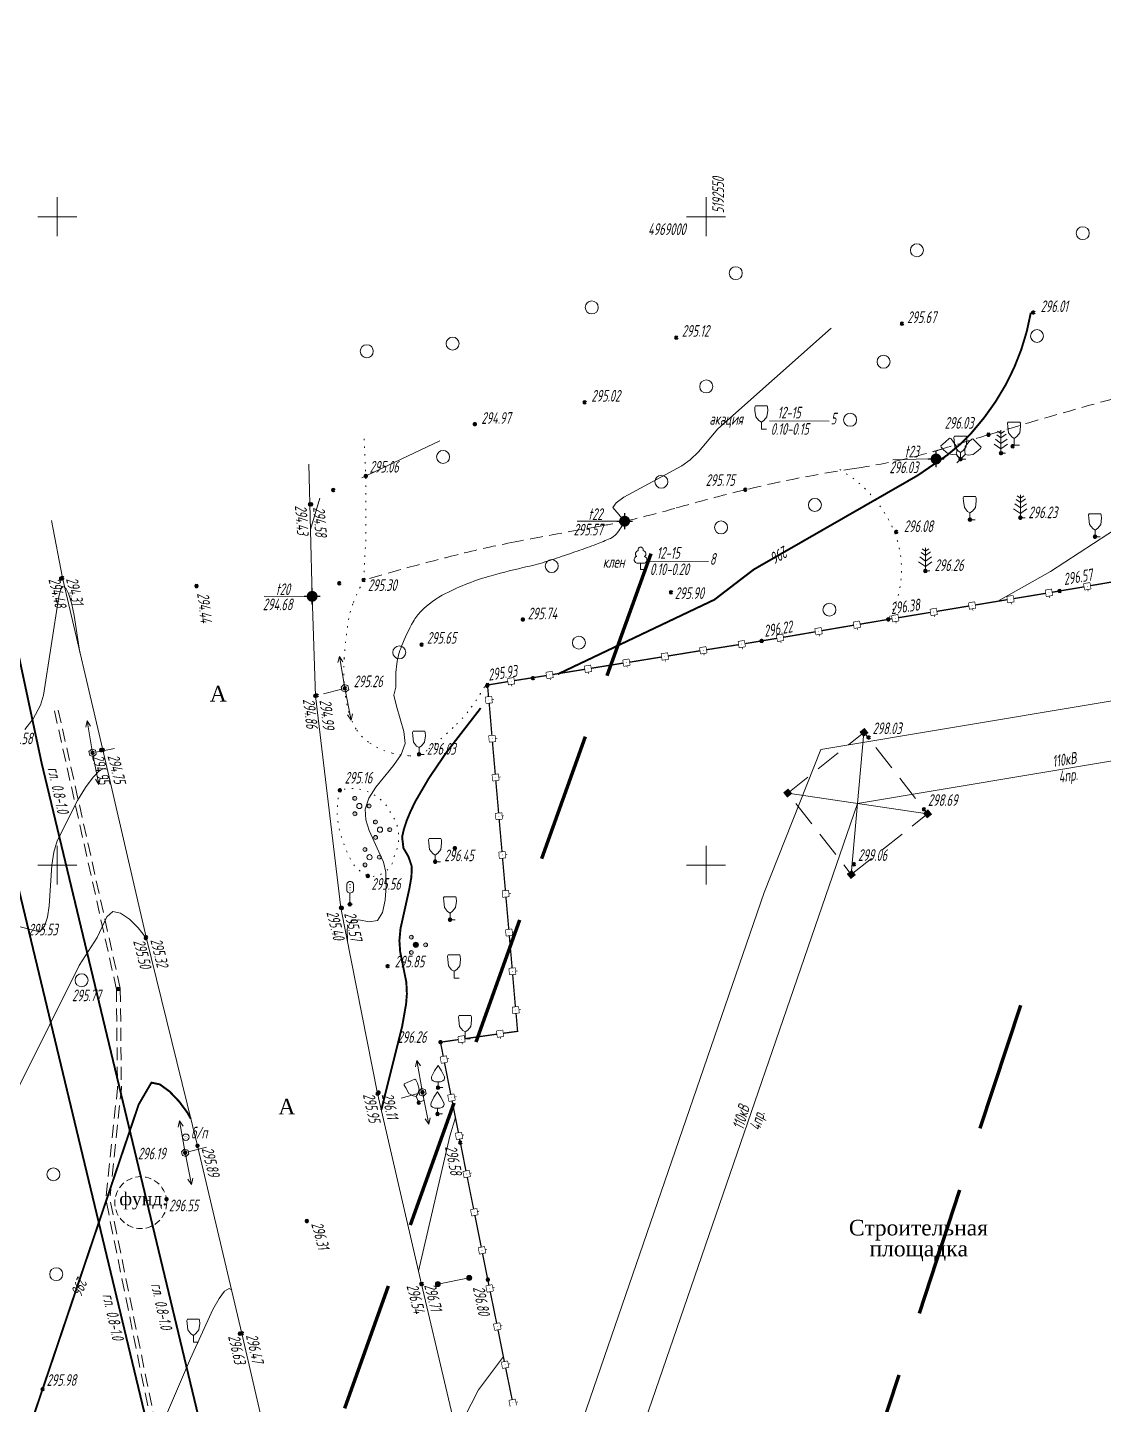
# Model space of a CAD drawing. Header units: metres. Extents: x -857 to 4713, y -766 to 4803.
# Drawn here: x 1938.5 to 2021.4, y 2141.1 to 2247.2 of the extents above; entities that cross this region are included whole.
import ezdxf

# ---------------------------------------------------------------- set-up
doc = ezdxf.new("R2010")
doc.units = ezdxf.units.M
doc.set_wipeout_variables(frame=1)
for name, pattern in [('23', [3, 2, -1]), ('71100000a', [1, 0, -1]), ('DASHED', [0.75, 0.5, -0.25]), ('DASHEDX2', [1.5, 1, -0.5])]:
    doc.linetypes.add(name, pattern=pattern)
for name, color, linetype, lineweight, transparency in [('31252100', 7, 'Continuous', 18, 0.65), ('51478210', 7, 'Continuous', 18, 0.65), ('51478610', 7, 'Continuous', 18, 0.65), ('62143700', 7, 'Continuous', 18, 0.65), ('71100000', 7, 'Continuous', 18, 0.65), ('71133100', 7, 'Continuous', 18, 0.65), ('71133200', 7, 'Continuous', 18, 0.65), ('71133300', 7, 'Continuous', 18, 0.65), ('71133600', 7, 'Continuous', 18, 0.65), ('71211000', 7, 'Continuous', 18, 0.65), ('82212100', 7, 'Continuous', 18, 0.65), ('CONTOURS-LABEL', 7, 'Continuous', 18, 0.65), ('ELE_SKLAD', 7, 'Continuous', 18, 0.65), ('GEO_POINTS', 7, 'Continuous', 18, 0.65), ('Grid', 7, 'Continuous', 18, 0.65), ('Otm', 7, 'Continuous', 18, 0.65), ('R_Поверхность4_CNT-MAJ', 7, 'Continuous', 18, 0.65), ('R_Поверхность4_CNT-MIN', 7, 'Continuous', 18, 0.65), ('R_Поверхность5_CNT-MAJ', 7, 'Continuous', 18, 0.65), ('R_Поверхность5_CNT-MIN', 7, 'Continuous', 18, 0.65), ('Sit', 7, 'Continuous', 18, 0.65), ('Text', 7, 'Continuous', 18, 0.65), ('Text_com', 7, 'Continuous', 18, 0.65), ('Us_znak', 7, 'Continuous', 18, 0.65), ('Us_znak_fon', 7, 'Continuous', 18, 0.65), ('Рамка и сетка', 7, 'Continuous', 18, 0.65)]:
    doc.layers.add(name, color=color, linetype=linetype, lineweight=lineweight, transparency=transparency)
doc.styles.add('eskd', font='ESKD1.shx', dxfattribs={"width": 1.2, "oblique": 15})
doc.styles.get("Standard").update_dxf_attribs({"font": 'GOST_0.TTF', "oblique": 15})
doc.styles.add('style1', font='times.ttf', dxfattribs={"height": 1})
doc.linetypes.add('ПОДЗ_ЛИНИИ_СВЯЗИ', pattern='A,4.8,-0.2,[133,ltypeshp.shx,S=0.2,R=0,X=-0.2,Y=0],-0.2,4.8,-2', length=12)

# ---------------------------------------------------------------- blocks, each defined once
blk = doc.blocks.new('51478210')
for p, q in [((0.05, 0.51), (0.05, 3.41)), ((-0.25, 0.52), (-0.55, 0)), ((0.35, 0.52), (-0.25, 0.52)), ((0, 0.05), (0.1, 0.05)), ((0, -0.05), (0, 0.05)), ((0.1, 0.05), (0.1, -0.05)), ((0.65, 0), (0.35, 0.52)), ((-0.55, 0), (-0.25, -0.52)), ((-0.25, -0.52), (0.35, -0.52)), ((0.1, -0.05), (0, -0.05)), ((0.35, -0.52), (0.65, 0))]:
    blk.add_line(p, q)
at = {"style": 'eskd', "oblique": 15}
blk.add_attdef('Z', (1.22, -0.87), '', height=2, dxfattribs=at)
blk = doc.blocks.new('51478610')
at = {"color": 7}
blk.add_wipeout([(0.5, 0.05), (0.48, 0.15), (0.44, 0.24), (0.39, 0.32), (0.32, 0.39), (0.24, 0.44), (0.15, 0.48), (0.05, 0.5), (-0.05, 0.5), (-0.15, 0.48), (-0.24, 0.44), (-0.32, 0.39), (-0.39, 0.32), (-0.44, 0.24), (-0.48, 0.15), (-0.5, 0.05), (-0.5, -0.05), (-0.48, -0.15), (-0.44, -0.24), (-0.39, -0.32), (-0.32, -0.39), (-0.24, -0.44), (-0.15, -0.48), (-0.05, -0.5), (0.05, -0.5), (0.15, -0.48), (0.24, -0.44), (0.32, -0.39), (0.39, -0.32), (0.44, -0.24), (0.48, -0.15), (0.5, -0.05)], dxfattribs=at)
at = {"color": 7, "const_width": 0.375}
blk.add_lwpolyline([(0.01, 0.01, 1), (-0.01, -0.01, 1), (0.01, 0.01)], format="xyb", close=True, dxfattribs=at)
blk.add_circle((0, 0), 0.5)
at = {"style": 'eskd', "oblique": 15}
blk.add_attdef('Z', (1.11, -0.78), '', height=2, dxfattribs=at)
blk = doc.blocks.new('71133200')
for p, q in [((-0.924145, 3.560442), (-1.024145, 3.360442)), ((-1.024145, 3.360442), (-0.977382, 2.864397)), ((-0.977382, 2.864397), (-0.861899, 1.88241)), ((-0.024145, 3.560442), (-0.924145, 3.560442)), ((-0.024145, 3.560442), (0.875855, 3.560442)), ((0.861899, 1.88241), (0.975974, 2.864397)), ((0.875855, 3.560442), (0.958164, 3.395824)), ((0.975974, 2.864397), (0.958164, 3.395824)), ((-0.861899, 1.88241), (-0.374616, 1.28565)), ((-0.374616, 1.28565), (0, 1.039723)), ((0, 1.039723), (0.401375, 1.321765)), ((0, 0), (0, 1.039723)), ((0.8, 0), (0, 0)), ((0.401375, 1.321765), (0.861899, 1.88241))]:
    blk.add_line(p, q)
at = {"style": 'eskd', "oblique": 14.99997778}
blk.add_attdef('Z', (1.873004, -0.239356), '', height=2, dxfattribs=at)
blk = doc.blocks.new('71133300')
for p, q in [((0, 0.91), (0, 0)), ((0, 0), (0.76, 0))]:
    blk.add_line(p, q)
blk.add_lwpolyline([(0, 0.91), (-0.38, 0.91), (-0.76, 1.03), (-0.95, 1.21), (-1.01, 1.47), (-0.99, 1.69), (-0.54, 2.57), (0, 3.42), (0.54, 2.57), (0.99, 1.69), (1.01, 1.47), (0.95, 1.21), (0.76, 1.03), (0.39, 0.91)], close=True)
at = {"style": 'eskd', "oblique": 15}
blk.add_attdef('Z', (1.77, -0.69), '', height=2, dxfattribs=at)
blk = doc.blocks.new('71133600')
for p, q in [((-0.86, 2.16), (0, 1.51)), ((-0.52, 3.39), (0, 3.02)), ((0, 3.02), (0.55, 3.39)), ((0, 1.51), (0.96, 2.16))]:
    blk.add_line(p, q)
for points in [[(-0.64, 2.84), (0, 2.37), (0, 2.37), (0.78, 2.93)], [(0.71, 0), (0, 0), (0, 3.55)], [(-1.05, 1.38), (0, 0.67), (1, 1.38)]]:
    blk.add_lwpolyline(points)
at = {"style": 'eskd', "oblique": 15}
blk.add_attdef('Z', (2.03, -0.19), '', height=2, dxfattribs=at)
blk = doc.blocks.new('62143700')
for p, q in [((-0.39, 0), (0.41, 0)), ((0, 1.73), (0, 0))]:
    blk.add_line(p, q)
for points in [[(0.55, 2.24), (0.55, 3.01, 1.009478), (-0.48, 2.98, 0.98)], [(-0.48, 2.98), (-0.48, 2.24, 1), (0.55, 2.24, -0.02)]]:
    blk.add_lwpolyline(points, format="xyb")
for centre in [(0, 3.01), (0.02, 2.58), (0.02, 2.18)]:
    blk.add_circle(centre, 0.02)
at = {"style": 'eskd', "oblique": 15}
blk.add_attdef('Z', (1.02, -0.16), '', height=2, dxfattribs=at)
blk = doc.blocks.new('31252100a')
blk.add_circle((0, 0), 1)
blk = doc.blocks.new('71211000')
at = {"linetype": 'Continuous'}
h = blk.add_hatch(color=256, dxfattribs=at)
h.paths.add_polyline_path([(-0.39, -1.19, 1), (-0.99, -1.19, 1)])
h.paths.add_polyline_path([(-0.41, 1.18, 1), (-1.01, 1.18, 1)])
h.paths.add_polyline_path([(1.2, 0, 1), (1.8, 0, 1)])
for centre, radius in [((-0.71, 1.18), 0.3), ((0, 0), 0.4), ((1.5, 0), 0.3), ((-0.69, -1.19), 0.3)]:
    blk.add_circle(centre, radius)
blk = doc.blocks.new('GRID')
at = {"layer": 'Grid', "color": 104}
blk.add_line((-1.5, 0), (1.5, 0), dxfattribs=at)
for points in [[(0, 0), (0, 1.5)], [(0, 0), (0, -1.5)]]:
    blk.add_lwpolyline(points, dxfattribs=at)
blk = doc.blocks.new('71133100')
for p, q in [((-0.39, 0.96), (0.43, 0.96)), ((0, 0.96), (0, 0)), ((0, 0), (0.75, 0))]:
    blk.add_line(p, q)
for centre, radius, start, end in [((-0.26, 2.38), 0.52, 101.09, 227.21), ((0.01, 3.04), 0.39, 339.52, 198.62), ((0.33, 2.4), 0.5, 301.87, 85.62), ((-0.44, 1.5), 0.538, 107.1058, 275.2306), ((0.46, 1.48), 0.52, 267.04, 76.7)]:
    blk.add_arc(centre, radius, start, end)
at = {"style": 'eskd', "oblique": 15}
blk.add_attdef('Z', (1.7, -0.17), '', height=2, dxfattribs=at)
blk = doc.blocks.new('POINT')
at = {"layer": 'Us_znak', "linetype": 'Continuous', "lineweight": -2}
h = blk.add_hatch(color=0, dxfattribs=at)
edge = h.paths.add_edge_path()
edge.add_arc((0, 0), 0.05, 0, 360)
at = {"layer": 'Us_znak_fon', "linetype": 'Continuous', "true_color": 0xffffff}
blk.add_hatch(color=7, dxfattribs=at).paths.add_polyline_path([(-0.42, 0.05, -0.346708), (-0.05, 0.42), (-0.05, 0.62), (0.05, 0.62), (0.05, 0.42, -0.346708), (0.42, 0.05), (0.62, 0.05), (0.62, -0.05), (0.42, -0.05, -0.346708), (0.05, -0.42), (0.05, -0.62), (-0.05, -0.62), (-0.05, -0.42, -0.346708), (-0.42, -0.05), (-0.62, -0.05), (-0.62, 0.05)])
at = {"layer": 'Us_znak', "color": 0, "linetype": 'Continuous', "lineweight": -2}
for p, q in [((-0.62, 0), (-0.38, 0)), ((0, 0.38), (0, 0.62)), ((0.38, 0), (0.62, 0)), ((0, -0.62), (0, -0.38))]:
    blk.add_line(p, q, dxfattribs=at)
for radius in [0.375, 0.05]:
    blk.add_circle((0, 0), radius, dxfattribs=at)
blk = doc.blocks.new('NAPR')
at = {"layer": 'Us_znak', "color": 0, "linetype": 'Continuous', "lineweight": -2}
for p in [(-0.19, 2.04), (0.19, 2.04)]:
    blk.add_line(p, (0, 2.5), dxfattribs=at)
blk.add_lwpolyline([(0, 0), (0, 2.5)], dxfattribs=at)
blk = doc.blocks.new('*U272')
at = {"layer": '82212100', "linetype": 'Continuous', "ltscale": 0.5}
for points in [[(5192579.41, 4968971.51, 1), (5192579.36, 4968971.5, 1)], [(5192573.49, 4968970.51, 1), (5192573.44, 4968970.51, 1)], [(5192576.45, 4968971, 1), (5192576.4, 4968971, 1)], [(5192567.57, 4968969.53, 1), (5192567.52, 4968969.52, 1)], [(5192570.53, 4968970.02, 1), (5192570.48, 4968970.01, 1)], [(5192558.7, 4968968.04, 1), (5192558.65, 4968968.03, 1)], [(5192561.65, 4968968.54, 1), (5192561.6, 4968968.53, 1)], [(5192564.61, 4968969.04, 1), (5192564.56, 4968969.03, 1)], [(5192552.78, 4968967.05, 1), (5192552.73, 4968967.04, 1)], [(5192555.74, 4968967.54, 1), (5192555.69, 4968967.53, 1)], [(5192546.85, 4968966.09, 1), (5192546.8, 4968966.09, 1)], [(5192549.82, 4968966.57, 1), (5192549.77, 4968966.56, 1)], [(5192540.93, 4968965.14, 1), (5192540.88, 4968965.13, 1)], [(5192543.89, 4968965.62, 1), (5192543.84, 4968965.61, 1)], [(5192535.01, 4968964.19, 1), (5192534.96, 4968964.18, 1)], [(5192537.97, 4968964.67, 1), (5192537.92, 4968964.66, 1)], [(5192533.26, 4968962.76, 1), (5192533.27, 4968962.71, 1)], [(5192533.52, 4968959.78, 1), (5192533.53, 4968959.73, 1)], [(5192533.78, 4968956.79, 1), (5192533.78, 4968956.74, 1)], [(5192534.04, 4968953.8, 1), (5192534.04, 4968953.75, 1)], [(5192534.3, 4968950.81, 1), (5192534.3, 4968950.76, 1)], [(5192534.56, 4968947.82, 1), (5192534.56, 4968947.77, 1)], [(5192534.82, 4968944.83, 1), (5192534.82, 4968944.78, 1)], [(5192535.08, 4968941.84, 1), (5192535.08, 4968941.79, 1)], [(5192535.33, 4968938.85, 1), (5192535.34, 4968938.8, 1)], [(5192531.19, 4968936.58, 1), (5192531.14, 4968936.58, 1)], [(5192534.16, 4968937.01, 1), (5192534.11, 4968937, 1)], [(5192529.8, 4968935.04, 1), (5192529.81, 4968934.99, 1)], [(5192530.38, 4968932.1, 1), (5192530.39, 4968932.05, 1)], [(5192530.96, 4968929.15, 1), (5192530.97, 4968929.11, 1)], [(5192531.55, 4968926.21, 1), (5192531.56, 4968926.16, 1)], [(5192532.14, 4968923.27, 1), (5192532.15, 4968923.22, 1)], [(5192532.73, 4968920.33, 1), (5192532.74, 4968920.28, 1)], [(5192533.32, 4968917.39, 1), (5192533.33, 4968917.34, 1)], [(5192533.91, 4968914.45, 1), (5192533.92, 4968914.4, 1)], [(5192534.51, 4968911.51, 1), (5192534.52, 4968911.46, 1)], [(5192535.1, 4968908.57, 1), (5192535.11, 4968908.52, 1)]]:
    blk.add_hatch(color=256, dxfattribs=at).paths.add_polyline_path(points, flags=0)
at = {"layer": '82212100', "linetype": 'Continuous', "ltscale": 0.5, "const_width": 0.05}
for points in [[(5192576.14, 4968971.21), (5192576.63, 4968971.29)], [(5192576.22, 4968970.71), (5192576.14, 4968971.21)], [(5192576.63, 4968971.29), (5192576.71, 4968970.79)], [(5192579.09, 4968971.71), (5192579.59, 4968971.79)], [(5192579.18, 4968971.21), (5192579.09, 4968971.71)], [(5192579.67, 4968971.3), (5192579.18, 4968971.21)], [(5192579.42, 4968971.26), (5192579.45, 4968971.11)], [(5192579.59, 4968971.79), (5192579.67, 4968971.3)], [(5192570.22, 4968970.22), (5192570.71, 4968970.31)], [(5192570.3, 4968969.73), (5192570.22, 4968970.22)], [(5192570.71, 4968970.31), (5192570.79, 4968969.81)], [(5192573.18, 4968970.72), (5192573.67, 4968970.8)], [(5192573.26, 4968970.22), (5192573.18, 4968970.72)], [(5192573.75, 4968970.3), (5192573.26, 4968970.22)], [(5192573.51, 4968970.26), (5192573.53, 4968970.11)], [(5192573.67, 4968970.8), (5192573.75, 4968970.3)], [(5192576.71, 4968970.79), (5192576.22, 4968970.71)], [(5192576.47, 4968970.75), (5192576.49, 4968970.61)], [(5192564.3, 4968969.24), (5192564.79, 4968969.33)], [(5192564.38, 4968968.75), (5192564.3, 4968969.24)], [(5192564.79, 4968969.33), (5192564.87, 4968968.83)], [(5192567.26, 4968969.73), (5192567.75, 4968969.82)], [(5192567.34, 4968969.24), (5192567.26, 4968969.73)], [(5192567.83, 4968969.32), (5192567.34, 4968969.24)], [(5192567.59, 4968969.28), (5192567.61, 4968969.13)], [(5192567.75, 4968969.82), (5192567.83, 4968969.32)], [(5192570.79, 4968969.81), (5192570.3, 4968969.73)], [(5192570.55, 4968969.77), (5192570.57, 4968969.62)], [(5192558.38, 4968968.24), (5192558.88, 4968968.32)], [(5192558.47, 4968967.75), (5192558.38, 4968968.24)], [(5192558.88, 4968968.32), (5192558.96, 4968967.83)], [(5192561.34, 4968968.74), (5192561.83, 4968968.83)], [(5192561.42, 4968968.25), (5192561.34, 4968968.74)], [(5192561.92, 4968968.33), (5192561.42, 4968968.25)], [(5192561.67, 4968968.29), (5192561.7, 4968968.14)], [(5192561.83, 4968968.83), (5192561.92, 4968968.33)], [(5192564.87, 4968968.83), (5192564.38, 4968968.75)], [(5192564.63, 4968968.79), (5192564.65, 4968968.64)], [(5192552.47, 4968967.25), (5192552.96, 4968967.33)], [(5192552.55, 4968966.76), (5192552.47, 4968967.25)], [(5192552.96, 4968967.33), (5192553.04, 4968966.84)], [(5192555.42, 4968967.74), (5192555.92, 4968967.82)], [(5192555.51, 4968967.24), (5192555.42, 4968967.74)], [(5192556, 4968967.33), (5192555.51, 4968967.24)], [(5192555.76, 4968967.29), (5192555.78, 4968967.14)], [(5192555.92, 4968967.82), (5192556, 4968967.33)], [(5192558.96, 4968967.83), (5192558.47, 4968967.75)], [(5192558.71, 4968967.79), (5192558.74, 4968967.64)], [(5192543.58, 4968965.82), (5192544.07, 4968965.9)], [(5192544.07, 4968965.9), (5192544.15, 4968965.41)], [(5192546.54, 4968966.3), (5192547.04, 4968966.38)], [(5192546.62, 4968965.8), (5192546.54, 4968966.3)], [(5192547.04, 4968966.38), (5192547.12, 4968965.88)], [(5192549.5, 4968966.77), (5192550, 4968966.85)], [(5192549.58, 4968966.28), (5192549.5, 4968966.77)], [(5192550.08, 4968966.36), (5192549.58, 4968966.28)], [(5192549.83, 4968966.32), (5192549.85, 4968966.17)], [(5192550, 4968966.85), (5192550.08, 4968966.36)], [(5192553.04, 4968966.84), (5192552.55, 4968966.76)], [(5192552.79, 4968966.8), (5192552.82, 4968966.65)], [(5192537.66, 4968964.87), (5192538.15, 4968964.95)], [(5192537.74, 4968964.38), (5192537.66, 4968964.87)], [(5192538.15, 4968964.95), (5192538.23, 4968964.46)], [(5192540.62, 4968965.35), (5192541.11, 4968965.43)], [(5192540.7, 4968964.85), (5192540.62, 4968965.35)], [(5192541.19, 4968964.93), (5192540.7, 4968964.85)], [(5192540.95, 4968964.89), (5192540.97, 4968964.74)], [(5192541.11, 4968965.43), (5192541.19, 4968964.93)], [(5192543.66, 4968965.33), (5192543.58, 4968965.82)], [(5192544.15, 4968965.41), (5192543.66, 4968965.33)], [(5192543.91, 4968965.37), (5192543.93, 4968965.22)], [(5192547.12, 4968965.88), (5192546.62, 4968965.8)], [(5192546.87, 4968965.84), (5192546.89, 4968965.7)], [(5192534.69, 4968964.39), (5192535.19, 4968964.47)], [(5192534.77, 4968963.9), (5192534.69, 4968964.39)], [(5192535.27, 4968963.98), (5192534.77, 4968963.9)], [(5192535.02, 4968963.94), (5192535.04, 4968963.79)], [(5192535.19, 4968964.47), (5192535.27, 4968963.98)], [(5192538.23, 4968964.46), (5192537.74, 4968964.38)], [(5192537.98, 4968964.42), (5192538.01, 4968964.27)], [(5192532.99, 4968962.97), (5192533.49, 4968963.01)], [(5192533.04, 4968962.47), (5192532.99, 4968962.97)], [(5192533.49, 4968963.01), (5192533.53, 4968962.51)], [(5192533.51, 4968962.76), (5192533.66, 4968962.77)], [(5192533.53, 4968962.51), (5192533.04, 4968962.47)], [(5192533.25, 4968959.98), (5192533.75, 4968960.02)], [(5192533.3, 4968959.48), (5192533.25, 4968959.98)], [(5192533.75, 4968960.02), (5192533.79, 4968959.52)], [(5192533.77, 4968959.77), (5192533.92, 4968959.79)], [(5192533.79, 4968959.52), (5192533.3, 4968959.48)], [(5192533.51, 4968956.99), (5192534.01, 4968957.03)], [(5192533.55, 4968956.49), (5192533.51, 4968956.99)], [(5192534.05, 4968956.53), (5192533.55, 4968956.49)], [(5192534.01, 4968957.03), (5192534.05, 4968956.53)], [(5192534.03, 4968956.78), (5192534.18, 4968956.8)], [(5192533.77, 4968954), (5192534.27, 4968954.04)], [(5192533.81, 4968953.5), (5192533.77, 4968954)], [(5192534.31, 4968953.55), (5192533.81, 4968953.5)], [(5192534.27, 4968954.04), (5192534.31, 4968953.55)], [(5192534.29, 4968953.79), (5192534.44, 4968953.81)], [(5192534.03, 4968951.01), (5192534.53, 4968951.05)], [(5192534.53, 4968951.05), (5192534.57, 4968950.56)], [(5192534.07, 4968950.51), (5192534.03, 4968951.01)], [(5192534.57, 4968950.56), (5192534.07, 4968950.51)], [(5192534.55, 4968950.81), (5192534.7, 4968950.82)], [(5192534.29, 4968948.02), (5192534.79, 4968948.07)], [(5192534.33, 4968947.52), (5192534.29, 4968948.02)], [(5192534.79, 4968948.07), (5192534.83, 4968947.57)], [(5192534.83, 4968947.57), (5192534.33, 4968947.52)], [(5192534.81, 4968947.82), (5192534.96, 4968947.83)], [(5192534.55, 4968945.03), (5192535.05, 4968945.08)], [(5192534.59, 4968944.54), (5192534.55, 4968945.03)], [(5192535.05, 4968945.08), (5192535.09, 4968944.58)], [(5192535.07, 4968944.83), (5192535.22, 4968944.84)], [(5192535.09, 4968944.58), (5192534.59, 4968944.54)], [(5192534.81, 4968942.05), (5192535.3, 4968942.09)], [(5192534.85, 4968941.55), (5192534.81, 4968942.05)], [(5192535.35, 4968941.59), (5192534.85, 4968941.55)], [(5192535.3, 4968942.09), (5192535.35, 4968941.59)], [(5192535.33, 4968941.84), (5192535.48, 4968941.85)], [(5192535.07, 4968939.06), (5192535.56, 4968939.1)], [(5192535.11, 4968938.56), (5192535.07, 4968939.06)], [(5192535.61, 4968938.6), (5192535.11, 4968938.56)], [(5192535.56, 4968939.1), (5192535.61, 4968938.6)], [(5192535.59, 4968938.85), (5192535.73, 4968938.86)], [(5192533.85, 4968937.22), (5192534.34, 4968937.29)], [(5192534.34, 4968937.29), (5192534.41, 4968936.79)], [(5192530.88, 4968936.79), (5192531.37, 4968936.86)], [(5192530.95, 4968936.3), (5192530.88, 4968936.79)], [(5192531.44, 4968936.37), (5192530.95, 4968936.3)], [(5192531.2, 4968936.33), (5192531.22, 4968936.18)], [(5192531.37, 4968936.86), (5192531.44, 4968936.37)], [(5192533.92, 4968936.72), (5192533.85, 4968937.22)], [(5192534.41, 4968936.79), (5192533.92, 4968936.72)], [(5192534.17, 4968936.76), (5192534.19, 4968936.61)], [(5192529.51, 4968935.21), (5192530, 4968935.31)], [(5192529.6, 4968934.72), (5192529.51, 4968935.21)], [(5192530, 4968935.31), (5192530.09, 4968934.82)], [(5192530.09, 4968934.82), (5192529.6, 4968934.72)], [(5192530.05, 4968935.06), (5192530.19, 4968935.09)], [(5192530.09, 4968932.27), (5192530.58, 4968932.37)], [(5192530.19, 4968931.78), (5192530.09, 4968932.27)], [(5192530.58, 4968932.37), (5192530.68, 4968931.88)], [(5192530.63, 4968932.12), (5192530.77, 4968932.15)], [(5192530.68, 4968931.88), (5192530.19, 4968931.78)], [(5192530.67, 4968929.33), (5192531.16, 4968929.42)], [(5192530.77, 4968928.84), (5192530.67, 4968929.33)], [(5192531.26, 4968928.93), (5192530.77, 4968928.84)], [(5192531.16, 4968929.42), (5192531.26, 4968928.93)], [(5192531.21, 4968929.18), (5192531.36, 4968929.21)], [(5192531.26, 4968926.38), (5192531.75, 4968926.48)], [(5192531.36, 4968925.89), (5192531.26, 4968926.38)], [(5192531.85, 4968925.99), (5192531.36, 4968925.89)], [(5192531.75, 4968926.48), (5192531.85, 4968925.99)], [(5192531.8, 4968926.24), (5192531.94, 4968926.27)], [(5192531.85, 4968923.44), (5192532.34, 4968923.54)], [(5192531.95, 4968922.95), (5192531.85, 4968923.44)], [(5192532.34, 4968923.54), (5192532.44, 4968923.05)], [(5192532.44, 4968923.05), (5192531.95, 4968922.95)], [(5192532.39, 4968923.3), (5192532.53, 4968923.33)], [(5192532.44, 4968920.5), (5192532.93, 4968920.6)], [(5192532.54, 4968920.01), (5192532.44, 4968920.5)], [(5192532.93, 4968920.6), (5192533.03, 4968920.11)], [(5192532.98, 4968920.35), (5192533.12, 4968920.38)], [(5192533.03, 4968920.11), (5192532.54, 4968920.01)], [(5192533.03, 4968917.56), (5192533.52, 4968917.66)], [(5192533.13, 4968917.07), (5192533.03, 4968917.56)], [(5192533.62, 4968917.17), (5192533.13, 4968917.07)], [(5192533.52, 4968917.66), (5192533.62, 4968917.17)], [(5192533.57, 4968917.41), (5192533.72, 4968917.44)], [(5192533.62, 4968914.62), (5192534.11, 4968914.72)], [(5192533.72, 4968914.13), (5192533.62, 4968914.62)], [(5192534.21, 4968914.23), (5192533.72, 4968914.13)], [(5192534.11, 4968914.72), (5192534.21, 4968914.23)], [(5192534.16, 4968914.47), (5192534.31, 4968914.5)], [(5192534.22, 4968911.68), (5192534.71, 4968911.78)], [(5192534.71, 4968911.78), (5192534.81, 4968911.29)], [(5192534.32, 4968911.19), (5192534.22, 4968911.68)], [(5192534.81, 4968911.29), (5192534.32, 4968911.19)], [(5192534.76, 4968911.53), (5192534.91, 4968911.56)], [(5192534.81, 4968908.74), (5192535.3, 4968908.84)], [(5192534.91, 4968908.25), (5192534.81, 4968908.74)], [(5192535.3, 4968908.84), (5192535.4, 4968908.35)], [(5192535.35, 4968908.59), (5192535.5, 4968908.62)]]:
    blk.add_lwpolyline(points, dxfattribs=at)
at = {"layer": '82212100', "linetype": 'Continuous', "ltscale": 0.5}
for points in [[(5192576.67, 4968971.04, 0.1, 0.1, 0), (5192577.25, 4968971.14, 0.1, 0.1, 0), (5192579.14, 4968971.46, 0, 0, 0)], [(5192579.63, 4968971.55, 0.1, 0.1, 0), (5192582.09, 4968971.97, 0.1, 0.1, 0)], [(5192570.75, 4968970.06, 0.1, 0.1, 0), (5192573.22, 4968970.47, 0.1, 0.1, 0)], [(5192573.71, 4968970.55, 0.1, 0.1, 0), (5192576.18, 4968970.96, 0.1, 0.1, 0)], [(5192564.83, 4968969.08, 0.1, 0.1, 0), (5192567.3, 4968969.49, 0.1, 0.1, 0)], [(5192567.79, 4968969.57, 0.1, 0.1, 0), (5192570.26, 4968969.98, 0.1, 0.1, 0)], [(5192558.92, 4968968.08, 0.1, 0.1, 0), (5192561.38, 4968968.5, 0.1, 0.1, 0)], [(5192561.87, 4968968.58, 0.1, 0.1, 0), (5192564.05, 4968968.95, 0.1, 0.1, 0), (5192564.34, 4968969, 0, 0, 0)], [(5192550.04, 4968966.61, 0.1, 0.1, 0), (5192552.51, 4968967, 0.1, 0.1, 0)], [(5192553, 4968967.08, 0.1, 0.1, 0), (5192554.28, 4968967.29, 0.1, 0.1, 0), (5192555.47, 4968967.49, 0, 0, 0)], [(5192555.96, 4968967.57, 0.1, 0.1, 0), (5192558.42, 4968967.99, 0.1, 0.1, 0)], [(5192544.11, 4968965.65, 0.1, 0.1, 0), (5192546.58, 4968966.05, 0.1, 0.1, 0)], [(5192547.08, 4968966.13, 0.1, 0.1, 0), (5192549.54, 4968966.53, 0.1, 0.1, 0)], [(5192538.19, 4968964.7, 0.1, 0.1, 0), (5192540.66, 4968965.1, 0.1, 0.1, 0)], [(5192541.15, 4968965.18, 0.1, 0.1, 0), (5192543.62, 4968965.58, 0.1, 0.1, 0)], [(5192533.24, 4968962.99, 0.1, 0.1, 0), (5192533.16, 4968963.89, 0.1, 0.1, 0), (5192534.73, 4968964.15, 0, 0, 0)], [(5192535.23, 4968964.23, 0.1, 0.1, 0), (5192537.7, 4968964.62, 0.1, 0.1, 0)], [(5192533.5, 4968960, 0.1, 0.1, 0), (5192533.29, 4968962.49, 0.1, 0.1, 0)], [(5192533.76, 4968957.01, 0.1, 0.1, 0), (5192533.54, 4968959.5, 0.1, 0.1, 0)], [(5192534.02, 4968954.02, 0.1, 0.1, 0), (5192533.8, 4968956.51, 0.1, 0.1, 0)], [(5192534.28, 4968951.03, 0.1, 0.1, 0), (5192534.06, 4968953.52, 0.1, 0.1, 0)], [(5192534.54, 4968948.04, 0.1, 0.1, 0), (5192534.32, 4968950.54, 0.1, 0.1, 0)], [(5192534.8, 4968945.06, 0.1, 0.1, 0), (5192534.58, 4968947.55, 0.1, 0.1, 0)], [(5192535.06, 4968942.07, 0.1, 0.1, 0), (5192534.84, 4968944.56, 0.1, 0.1, 0)], [(5192535.31, 4968939.08, 0.1, 0.1, 0), (5192535.1, 4968941.57, 0.1, 0.1, 0)], [(5192534.38, 4968937.04, 0.1, 0.1, 0), (5192535.48, 4968937.19, 0.1, 0.1, 0), (5192535.36, 4968938.58, 0, 0, 0)], [(5192529.75, 4968935.26, 0.1, 0.1, 0), (5192529.54, 4968936.35, 0.1, 0.1, 0), (5192530.91, 4968936.55, 0, 0, 0)], [(5192531.41, 4968936.62, 0.1, 0.1, 0), (5192533.88, 4968936.97, 0.1, 0.1, 0)], [(5192530.33, 4968932.32, 0.1, 0.1, 0), (5192529.85, 4968934.77, 0.1, 0.1, 0)], [(5192530.92, 4968929.38, 0.1, 0.1, 0), (5192530.43, 4968931.83, 0.1, 0.1, 0)], [(5192531.5, 4968926.43, 0.1, 0.1, 0), (5192531.07, 4968928.61, 0.1, 0.1, 0), (5192531.01, 4968928.88, 0, 0, 0)], [(5192532.09, 4968923.49, 0.1, 0.1, 0), (5192531.6, 4968925.94, 0.1, 0.1, 0)], [(5192532.68, 4968920.55, 0.1, 0.1, 0), (5192532.19, 4968923, 0.1, 0.1, 0)], [(5192533.27, 4968917.61, 0.1, 0.1, 0), (5192533.18, 4968918.05, 0.1, 0.1, 0), (5192532.78, 4968920.06, 0, 0, 0)], [(5192533.87, 4968914.67, 0.1, 0.1, 0), (5192533.37, 4968917.12, 0.1, 0.1, 0)], [(5192534.46, 4968911.73, 0.1, 0.1, 0), (5192533.97, 4968914.18, 0.1, 0.1, 0)], [(5192535.06, 4968908.79, 0.1, 0.1, 0), (5192534.56, 4968911.24, 0.1, 0.1, 0)]]:
    blk.add_lwpolyline(points, format="xyseb", dxfattribs=at)

msp = doc.modelspace()

# ---------------------------------------------------------------- hatches: boundary and pattern name
at = {"linetype": '23'}
for points in [[(2002.913, 2192.524), (2003.302, 2192.838), (2002.988, 2193.227), (2002.599, 2192.913)], [(1997.036, 2187.848), (1997.426, 2188.162), (1997.112, 2188.551), (1996.723, 2188.238)], [(2007.814, 2186.246), (2008.203, 2186.56), (2007.889, 2186.949), (2007.5, 2186.635)], [(2001.937, 2181.57), (2002.327, 2181.884), (2002.013, 2182.273), (2001.624, 2181.959)]]:
    msp.add_hatch(color=256, dxfattribs=at).paths.add_polyline_path(points)
at = {"layer": 'Sit'}
h = msp.add_hatch(color=256, dxfattribs=at)
h.dxf.hatch_style = 1
edge = h.paths.add_edge_path()
edge.add_arc((1972.53, 2150.816), 0.192, 0, 360)
h = msp.add_hatch(color=256, dxfattribs=at)
h.dxf.hatch_style = 1
edge = h.paths.add_edge_path()
edge.add_arc((1970.11, 2150.344), 0.192, 0, 360)

# ---------------------------------------------------------------- linework, layer by layer
at = {"color": 192, "linetype": 'ПОДЗ_ЛИНИИ_СВЯЗИ', "lineweight": 60, "ltscale": 0.4, "const_width": 0.15, "elevation": 294.927, "flags": 128}
msp.add_lwpolyline([(1935.033, 2211.86), (1939.577, 2190.512), (1959.797, 2106.201), (1978.518, 2026.781)], dxfattribs=at)
at = {"color": 192, "linetype": 'ПОДЗ_ЛИНИИ_СВЯЗИ', "lineweight": 60, "ltscale": 0.4, "const_width": 0.15, "flags": 128}
msp.add_lwpolyline([(1931.122, 2211.099), (1935.666, 2189.75), (1955.886, 2105.439), (1974.691, 2025.662)], dxfattribs=at)
at = {"layer": '71100000', "linetype": '71100000a', "ltscale": 0.5, "elevation": 295.296, "flags": 128}
msp.add_lwpolyline([(1964.394, 2204.625), (1964.558, 2207.741), (1964.558, 2210.583), (1964.559, 2212.796), (1964.403, 2215.93)], dxfattribs=at)
at = {"layer": '71100000', "linetype": '71100000a', "ltscale": 0.5, "flags": 128}
msp.add_lwpolyline([(2001.081, 2213.139, -0.1654585), (2005.289, 2208.359, -0.2270626), (2004.825, 2201.588, -3.0290454)], format="xyb", dxfattribs=at)
at = {"layer": '71100000', "linetype": '71100000a', "ltscale": 0.5}
msp.add_lwpolyline([(1973.794, 2196.563, -0.033341), (1972.685, 2194.811, -0.0400766), (1971.559, 2193.504, -0.0259301), (1969.419, 2191.598, -0.086762), (1968.663, 2191.182, -0.0946801), (1967.923, 2191.077, -0.052085), (1966.587, 2191.281, -0.0808662), (1964.878, 2192.04, -0.1057717), (1963.866, 2193.06, -0.071558), (1963.293, 2194.317, -0.0495882), (1962.926, 2196.272, -0.0368687), (1962.896, 2198.595, -0.0277929), (1963.254, 2201.654, -0.0486569), (1963.566, 2202.786, -0.0282938), (1964.394, 2204.625)], format="xyb", dxfattribs=at)
at = {"layer": '71100000', "linetype": '71100000a', "ltscale": 0.5, "elevation": 295.156, "flags": 128}
msp.add_lwpolyline([(1962.562, 2188.418, 0.1012617), (1962.43, 2185.867, 0.0922255), (1963.644, 2182.654, 0.1026359), (1964.715, 2181.812, 0.1747596), (1965.682, 2181.925, 0.2829654), (1966.769, 2183.424, 0.2782199), (1966.497, 2186.651, 0.3653993), (1962.562, 2188.418, -7.364378)], format="xyb", dxfattribs=at)
at = {"layer": 'GEO_POINTS', "lineweight": 60}
for centre in [(2015.995, 2225.25, 296.006), (2005.883, 2224.393, 295.672), (1988.494, 2223.314, 295.124), (1981.428, 2218.324, 295.02), (1972.963, 2216.643, 294.974), (2012.549, 2215.826, 296.031), (2014.409, 2214.94, 296.269), (2008.509, 2213.957, 296.028), (2010.393, 2213.942, 296.151), (2013.508, 2214.407, 296.141), (1964.559, 2212.646, 295.055), (1962.052, 2211.559, 294.594), (1993.805, 2211.584, 295.75), (1960.255, 2210.468, 294.432), (1960.349, 2210.459, 294.582), (1984.502, 2209.16, 295.573), (2011.117, 2209.275, 296.151), (2015.008, 2209.426, 296.232), (2005.437, 2208.334, 296.082), (2020.763, 2207.96, 296.571), (2007.683, 2205.328, 296.257), (1941.071, 2204.735, 294.484), (1941.176, 2204.784, 294.306), (1951.508, 2204.159, 294.441), (1962.518, 2204.377, 294.752), (1964.394, 2204.625, 295.296), (1960.424, 2203.368, 294.676), (1988.082, 2203.675, 295.904), (2018.025, 2203.776, 296.568), (1976.659, 2201.582, 295.735), (2004.825, 2201.588, 296.382), (1968.865, 2199.64, 295.652), (1995.06, 2199.929, 296.224), (1973.908, 2196.466, 295.932), (1973.941, 2196.534, 295.933), (1977.446, 2197.055, 295.973), (1960.675, 2195.697, 294.857), (1960.773, 2195.72, 294.989), (1962.949, 2196.277, 295.26), (2003.308, 2192.482, 298.03), (1943.508, 2191.304, 294.927), (1944.168, 2191.515, 294.946), (1944.295, 2191.52, 294.749), (1968.663, 2191.182, 296.035), (1962.562, 2188.418, 295.156), (2007.576, 2186.949, 298.693), (1971.418, 2183.949, 296.294), (1969.907, 2182.904, 296.448), (2002.191, 2182.71, 299.06), (1964.715, 2181.812, 295.561), (1963.332, 2179.625, 295.586), (1962.645, 2179.35, 295.405), (1962.714, 2179.345, 295.572), (1971.049, 2178.431, 296.04), (1947.609, 2177.017, 295.505), (1947.625, 2177.086, 295.319), (1968.417, 2176.5, 296.097), (1966.25, 2174.851, 295.854), (1945.492, 2173.097, 295.766), (1970.315, 2168.99, 296.256), (1965.473, 2165.029, 295.95), (1965.536, 2165.113, 296.113), (1968.925, 2165.122, 296.726), (1970.126, 2165.488, 296.432), (1968.642, 2164.334, 296.512), (1970.081, 2163.461, 296.285), (1950.645, 2161.655, 295.998), (1950.635, 2160.466, 296.193), (1951.586, 2161.005, 295.888), (1971.844, 2161.248, 296.581), (1949.202, 2156.892, 296.554), (1960.017, 2155.198, 296.313), (1972.53, 2150.816, 296.834), (1968.84, 2150.347, 296.543), (1968.886, 2150.352, 296.715), (1970.11, 2150.344, 296.737), (1973.961, 2150.69, 296.803), (1954.853, 2146.522, 296.628), (1955.01, 2146.544, 296.467), (1939.66, 2142.236, 295.978)]:
    msp.add_circle(centre, 0.06, dxfattribs=at)
at = {"layer": 'R_Поверхность4_CNT-MAJ', "color": 32, "const_width": 0.15, "elevation": 296, "flags": 128}
for points in [[(2015.809, 2225.234), (2015.492, 2223.775), (2015.062, 2222.36), (2014.52, 2220.991), (2013.865, 2219.666), (2013.099, 2218.386), (2012.22, 2217.151), (2011.229, 2215.961), (2010.35, 2215.08), (2009.354, 2214.245), (2007.086, 2212.686), (1994.466, 2205.443), (1991.423, 2203.109), (1979.349, 2197.365)], [(1973.414, 2194.753), (1970.77, 2191.331), (1969.421, 2189.346), (1968.403, 2187.599), (1968.018, 2186.814), (1967.716, 2186.089), (1967.496, 2185.423), (1967.359, 2184.816), (1967.459, 2183.96), (1967.843, 2183.307), (1968.106, 2182.525), (1968.072, 2181.72), (1967.908, 2180.791), (1967.235, 2177.756), (1967.149, 2176.83), (1967.206, 2175.984), (1967.684, 2173.605), (1967.726, 2172.724), (1967.663, 2171.933), (1967.362, 2170.219), (1965.758, 2163.784)]]:
    msp.add_lwpolyline(points, dxfattribs=at)
at = {"layer": 'R_Поверхность4_CNT-MAJ', "color": 32, "const_width": 0.15, "flags": 128}
for points, elevation in [([(1964.343, 2204.619), (1964.343, 2204.619)], 8), ([(1964.356, 2204.62), (1964.356, 2204.62)], 6), ([(1964.369, 2204.622), (1964.369, 2204.622)], 4), ([(1964.381, 2204.624), (1964.381, 2204.624)], 2)]:
    msp.add_lwpolyline(points, close=True, dxfattribs=dict(at, elevation=elevation))
msp.add_lwpolyline([(1964.394, 2204.625), (1964.394, 2204.625)], close=True, dxfattribs=at)
at = {"layer": 'R_Поверхность4_CNT-MIN', "color": 32, "flags": 128}
for points, elevation in [([(2000.428, 2224.055), (1991.681, 2216.274), (1990.204, 2214.497), (1989.562, 2213.895), (1988.908, 2213.433), (1984.436, 2211.003), (1983.866, 2210.587), (1983.593, 2210.224), (1984.497, 2209.159), (1984.497, 2209.158)], 295.5), ([(1964.258, 2212.516), (1970.27, 2215.362)], 295), ([(2029.478, 2213.195), (2017.335, 2205.295), (2013.266, 2202.988)], 296.5), ([(1961.009, 2210.926), (1960.301, 2208.516)], 294.5), ([(1966.873, 2196.369), (1966.712, 2195.737), (1966.914, 2194.897), (1967.482, 2192.946), (1967.605, 2192.015), (1967.277, 2191.174), (1966.705, 2190.334), (1965.335, 2188.651), (1964.794, 2187.803), (1964.518, 2186.949), (1964.568, 2186.143), (1964.82, 2185.323), (1965.929, 2182.88), (1966.098, 2182.103), (1966.128, 2181.043), (1966.053, 2179.95), (1965.844, 2179.002), (1965.472, 2178.38), (1964.826, 2178.27), (1964.032, 2178.419), (1963.439, 2178.359), (1963.117, 2177.741), (1963.159, 2176.746)], 295.5), ([(1971.461, 2163.185), (1971.023, 2161.735), (1968.612, 2151.342)], 296.5), ([(1975.163, 2144.754), (1973.248, 2142.184), (1971.539, 2138.884)], 297)]:
    msp.add_lwpolyline(points, dxfattribs=dict(at, elevation=elevation))
at = {"layer": 'R_Поверхность4_CNT-MIN', "color": 32}
msp.add_lwpolyline([(1966.873, 2196.369, -0.0470788), (1966.952, 2198.162, -0.0603513), (1967.311, 2199.517, -0.0324859), (1968.213, 2201.414, -0.0683533), (1968.816, 2202.214, -0.0799571), (1970.708, 2203.591, -0.049377), (1974.225, 2204.959, -0.0134562), (1977.017, 2205.658, 0.0242708), (1978.558, 2206.08, 0.0029244), (1980.084, 2206.588, 0.0028881), (1981.624, 2207.121, 0.0110345), (1982.325, 2207.385, 0.0070531), (1983.406, 2207.838, 0.1177723), (1983.87, 2208.188, 0.0585781), (1984.497, 2209.158)], format="xyb", dxfattribs=at)
at = {"layer": 'R_Поверхность4_CNT-MIN', "color": 32, "flags": 128}
for points, elevation in [([(1964.346, 2204.619), (1964.346, 2204.619)], 7.5), ([(1964.35, 2204.619), (1964.35, 2204.619)], 7), ([(1964.353, 2204.62), (1964.353, 2204.62)], 6.5), ([(1964.359, 2204.621), (1964.359, 2204.621)], 5.5), ([(1964.362, 2204.621), (1964.362, 2204.621)], 5), ([(1964.366, 2204.622), (1964.366, 2204.622)], 4.5), ([(1964.372, 2204.622), (1964.372, 2204.622)], 3.5), ([(1964.375, 2204.623), (1964.375, 2204.623)], 3), ([(1964.378, 2204.623), (1964.378, 2204.623)], 2.5), ([(1964.385, 2204.624), (1964.385, 2204.624)], 1.5), ([(1964.388, 2204.624), (1964.388, 2204.624)], 1), ([(1964.391, 2204.625), (1964.391, 2204.625)], 0.5)]:
    msp.add_lwpolyline(points, close=True, dxfattribs=dict(at, elevation=elevation))
at = {"layer": 'R_Поверхность5_CNT-MAJ', "color": 32, "elevation": 296, "flags": 128}
msp.add_lwpolyline([(1951.073, 2163.089, 0.15, 0.15, 0), (1950.803, 2163.569, 0.15, 0.15, 0), (1950.186, 2164.405, 0.15, 0.15, 0), (1949.439, 2165.19, 0.15, 0.15, 0), (1948.683, 2165.74, 0.15, 0.15, 0), (1948.037, 2165.873, 0.15, 0.15, 0), (1947.058, 2164.193, 0.15, 0.15, 0), (1937.437, 2135.681, 0.15, 0.15, 0)], format="xyseb", dxfattribs=at)
at = {"layer": 'R_Поверхность5_CNT-MIN', "color": 32, "flags": 128}
for points, elevation in [([(1942.527, 2199.039), (1942.091, 2201.881), (1941.873, 2202.871), (1941.654, 2203.575), (1941.436, 2203.993), (1941.218, 2204.123), (1941.051, 2203.917), (1940.893, 2203.364), (1939.713, 2195.742), (1939.484, 2194.964), (1938.913, 2193.912), (1938.282, 2193.098)], 294.5), ([(1944.5, 2190.118), (1944.075, 2189.961), (1943.544, 2189.432), (1942.949, 2188.626), (1942.333, 2187.637), (1940.773, 2184.525), (1940.515, 2183.644), (1940.369, 2182.639), (1940.167, 2179.505), (1940.034, 2178.629), (1939.794, 2177.942), (1939.404, 2177.506), (1937.054, 2178.112)], 295), ([(1947.594, 2177.079), (1947.027, 2177.81), (1946.337, 2178.476), (1945.643, 2178.941), (1945.063, 2179.067), (1944.595, 2178.651), (1943.855, 2177.062), (1942.475, 2174.898), (1921.881, 2133.552)], 295.5), ([(1954.217, 2149.893), (1954.028, 2149.995), (1953.678, 2149.789), (1953.253, 2149.233), (1952.768, 2148.382), (1951.054, 2144.613), (1948.044, 2137.594)], 296.5)]:
    msp.add_lwpolyline(points, dxfattribs=dict(at, elevation=elevation))
at = {"layer": 'Sit', "linetype": 'DASHEDX2'}
msp.add_lwpolyline([(2039.46, 2222.909, 0.0082627), (2025.043, 2219.368, 0.0094457), (2012.549, 2215.826, 0.0009215), (2008.943, 2214.723, -0.0049627), (2008.272, 2214.523, -0.0331468), (2002.39, 2213.253, 0.0227917), (1993.805, 2211.584, 0.0104195), (1988.37, 2210.147, -0.0146728), (1984.502, 2209.16, -0.0108795), (1982.625, 2208.781, 0.0031207), (1976.06, 2207.564, 0.0143157), (1971.601, 2206.576, 0.0087573), (1964.394, 2204.625)], format="xyb", dxfattribs=at)
at = {"layer": 'Sit', "flags": 128}
for points in [[(1995.674, 2216.899), (2000.281, 2216.884)], [(1986.363, 2206.081), (1990.97, 2206.066)]]:
    msp.add_lwpolyline(points, dxfattribs=at)
for points, elevation in [([(1960.181, 2213.551), (1960.424, 2203.368), (1960.675, 2195.697), (1962.645, 2179.35), (1965.473, 2165.029), (1968.84, 2150.347), (1972.595, 2134.398), (1975.709, 2121.304), (1978.568, 2109.301), (1980.737, 2099.741)], 294.432), ([(2007.884, 2213.957), (2005.175, 2213.89)], 295.353), ([(1971.652, 2076.552), (1962.417, 2115.233), (1958.901, 2129.586), (1957.862, 2134.193), (1955.01, 2146.544), (1951.586, 2161.005), (1947.625, 2177.086), (1944.295, 2191.52), (1941.176, 2204.784), (1940.349, 2209.219)], 298.209), ([(1983.877, 2209.16), (1980.85, 2209.16)], 295.573), ([(1960.424, 2203.368), (1956.722, 2203.35)], 293.758), ([(1999.638, 2191.559), (2041.767, 2198.611)], 299.37), ([(2002.463, 2187.399), (2042.522, 2194.104)], 299.37), ([(2002.95, 2192.876), (2001.975, 2181.921)], 299.37), ([(1995.269, 2180.527), (1999.638, 2191.559)], 295.573), ([(1997.074, 2188.2), (2007.851, 2186.597)], 299.37), ([(1954.697, 2048.566), (2002.463, 2187.399)], 300.07), ([(1995.269, 2180.527), (1951.178, 2052.374)], 295.573), ([(1970.11, 2150.344), (1972.53, 2150.816)], 296.737)]:
    msp.add_lwpolyline(points, dxfattribs=dict(at, elevation=elevation))
at = {"layer": 'Sit', "linetype": 'DASHEDX2', "elevation": 295.766, "flags": 128}
for points in [[(1945.346, 2173.064), (1940.554, 2194.588)], [(1945.639, 2173.129), (1940.847, 2194.653)], [(1945.342, 2173.095), (1945.423, 2165.446), (1944.522, 2156.9), (1951.809, 2120.971), (1956.653, 2090.728)], [(1945.642, 2173.098), (1945.723, 2165.431), (1944.825, 2156.915), (1952.105, 2121.024), (1956.948, 2090.786)]]:
    msp.add_lwpolyline(points, dxfattribs=at)
at = {"layer": 'Sit', "linetype": 'DASHEDX2', "ltscale": 2, "elevation": 299.37, "flags": 128}
msp.add_lwpolyline([(2001.975, 2181.921), (2007.851, 2186.597), (2002.95, 2192.876), (1997.074, 2188.2)], close=True, dxfattribs=at)
at = {"layer": 'Sit', "const_width": 0.05, "elevation": 300.07, "flags": 128}
msp.add_lwpolyline([(1954.697, 2048.566), (2002.463, 2187.399)], dxfattribs=at)
at = {"layer": 'Sit', "linetype": 'DASHED'}
msp.add_circle((1947.22, 2156.625, 296.554), 2, dxfattribs=at)
at = {"layer": 'Sit'}
for centre in [(1972.53, 2150.816, 296.834), (1970.11, 2150.344, 296.737)]:
    msp.add_circle(centre, 0.192, dxfattribs=at)

# ---------------------------------------------------------------- block references
at = {"layer": '31252100', "color": 7, "xscale": 0.5, "yscale": 0.5, "zscale": 0.5}
for p in [(2019.811, 2231.368), (2007.028, 2230.047), (1993.069, 2228.285), (1981.976, 2225.641), (1971.249, 2222.851), (2016.285, 2223.439), (1964.637, 2222.264), (2004.457, 2221.456), (1990.792, 2219.547), (2001.885, 2216.977), (1970.515, 2214.114), (1987.339, 2212.205), (1999.165, 2210.415), (1991.938, 2208.679), (1978.887, 2205.703), (2000.288, 2202.338), (1980.982, 2199.795), (1967.138, 2199.047), (1942.653, 2173.764), (1940.483, 2158.803), (1940.7, 2151.106)]:
    msp.add_blockref('31252100a', p, dxfattribs=at)
at = {"layer": '51478210', "color": 7}
for p, xscale, yscale, zscale, rotation in [((1962.956, 2196.254, 295.26), 0.4999999999999997, 0.4999999999999997, 0.4999999999999997, 104.2115745647128), ((1943.503, 2191.327, 294.927), 0.4999999999999998, 0.4999999999999998, 0.4999999999999998, 281.1836002809586), ((1968.933, 2165.099, 296.726), 0.4999999999999997, 0.4999999999999997, 0.4999999999999997, 105.3559912080738), ((1950.628, 2160.489, 296.193), 0.4999999999999997, 0.4999999999999997, 0.4999999999999997, 284.7072490248933)]:
    msp.add_blockref('51478210', p, dxfattribs=dict(at, xscale=xscale, yscale=yscale, zscale=zscale, rotation=rotation))
at = {"layer": '62143700', "color": 7, "xscale": 0.5, "yscale": 0.5, "zscale": 0.5, "rotation": 359.8325519239484}
msp.add_blockref('62143700', (1963.332, 2179.625, 295.586), dxfattribs=at)
at = {"layer": '71133100', "color": 7, "xscale": 0.5, "yscale": 0.5, "zscale": 0.5}
msp.add_blockref('71133100', (1985.735, 2205.442, -0.161), dxfattribs=at)
at = {"layer": '71133200', "color": 7, "xscale": 0.5, "yscale": 0.5, "zscale": 0.5}
for p in [(1995.041, 2216.269), (2014.531, 2215.027, 296.269), (2010.393, 2213.942, 296.151), (2011.117, 2209.275, 296.151), (2020.763, 2207.96, 296.571), (1968.663, 2191.182, 296.035), (1969.907, 2182.904, 296.448), (1971.049, 2178.431, 296.04), (1971.363, 2173.936), (1972.213, 2169.26), (1951.271, 2145.866, 296.467)]:
    msp.add_blockref('71133200', p, dxfattribs=at)
at = {"layer": '71133200', "color": 7, "zscale": 0.5}
for p, xscale, yscale, rotation in [((2010.393, 2213.942, 296.151), -0.4999999999999999, 0.5, 42.36045920418361), ((2010.393, 2213.942, 296.151), -0.4999999999999999, 0.4999999999999999, 315.0186919504147), ((1968.642, 2164.334, 296.512), 0.5, 0.5, 22.97104933810616)]:
    msp.add_blockref('71133200', p, dxfattribs=dict(at, xscale=xscale, yscale=yscale, rotation=rotation))
at = {"layer": '71133300', "color": 7, "xscale": 0.5, "yscale": 0.5, "zscale": 0.5}
for p in [(1970.126, 2165.488, 296.432), (1970.081, 2163.461, 296.285)]:
    msp.add_blockref('71133300', p, dxfattribs=at)
at = {"layer": '71133600', "color": 7, "xscale": 0.5, "yscale": 0.5, "zscale": 0.5}
for p in [(2013.508, 2214.407, 296.473), (2015.008, 2209.426, 296.564), (2007.683, 2205.328, 296.588)]:
    msp.add_blockref('71133600', p, dxfattribs=at)
at = {"layer": '71211000', "color": 7, "xscale": 0.5, "yscale": 0.5, "zscale": 0.5}
for p in [(1964.063, 2187.201, 287.61), (1965.657, 2185.376), (1964.846, 2183.256), (1968.417, 2176.5, 296.097)]:
    msp.add_blockref('71211000', p, dxfattribs=at)
at = {"layer": '82212100', "color": 7}
msp.add_blockref('*U272', (-5190559.223, -4966767.36), dxfattribs=at)
at = {"layer": 'Grid', "color": 7, "linetype": 'Continuous'}
for p in [(1940.777, 2232.64), (1990.777, 2232.64), (1940.777, 2182.64), (1990.777, 2182.64)]:
    msp.add_blockref('GRID', p, dxfattribs=at)
at = {"layer": 'Sit', "color": 7, "linetype": 'Continuous'}
for p in [(2008.509, 2213.957, 296.028), (1984.502, 2209.16), (1960.424, 2203.368, 293.758)]:
    msp.add_blockref('POINT', p, dxfattribs=at)
at = {"layer": 'Sit', "color": 7, "linetype": 'Continuous', "xscale": -1, "rotation": 9.875218082811275}
for p in [(1962.949, 2196.277, 295.26), (1943.508, 2191.304, 294.927), (1968.925, 2165.122, 296.726)]:
    msp.add_blockref('NAPR', p, dxfattribs=at)
at = {"layer": 'Sit', "color": 7, "linetype": 'Continuous', "rotation": 191.202181379012}
for p in [(1962.949, 2196.277, 295.26), (1943.508, 2191.304, 294.927), (1968.925, 2165.122, 296.726), (1950.635, 2160.466, 296.193)]:
    msp.add_blockref('NAPR', p, dxfattribs=at)

# ---------------------------------------------------------------- texts
at = {"layer": 'CONTOURS-LABEL', "color": 32, "oblique": 13, "width": 0.8}
for rotation, p in [(209.85509, (1996.824, 2207.309, 296)), (246.58324, (1942.37, 2150.996, 296))]:
    msp.add_text('296', height=0.9, rotation=rotation, dxfattribs=at).set_placement(p)
at = {"layer": 'ELE_SKLAD', "oblique": 13, "width": 0.8}
for s, p in [('t23', (2006.092, 2214.082, 294.273)), ('t22', (1981.707, 2209.255, 294.273)), ('t20', (1957.629, 2203.463, 292.458))]:
    msp.add_text(s, height=0.9, dxfattribs=at).set_placement(p)
at = {"layer": 'Otm', "oblique": 13, "width": 0.8}
for s, p in [('295.67', (2006.279, 2224.44, 295.672)), ('296.01', (2016.563, 2225.283, 296.006)), ('295.12', (1988.913, 2223.383, 295.124)), ('295.02', (1981.945, 2218.379, 295.02)), ('12-15', (1996.281, 2217.086, 0.02)), ('294.97', (1973.464, 2216.667, 294.974)), ('акация', (1991.037, 2216.598, 0.02)), ('0.10-0.15', (1995.766, 2215.82, 0.02)), ('5', (2000.385, 2216.621, 0.02)), ('296.03', (2009.168, 2216.293, 296.031)), ('295.06', (1964.859, 2212.906, 295.055)), ('296.03', (2004.914, 2212.862, 296.028)), ('295.75', (1990.752, 2211.883, 295.75)), ('296.23', (2015.625, 2209.392, 296.232)), ('296.08', (2006.025, 2208.327, 296.082)), ('295.57', (1980.572, 2208.059, 295.573)), ('12-15', (1986.97, 2206.268, 0.02)), ('клен', (1982.827, 2205.573, 0.02)), ('8', (1991.074, 2205.803, 0.02)), ('296.26', (2008.393, 2205.323, 296.257)), ('0.10-0.20', (1986.455, 2205.002, 0.02)), ('295.30', (1964.719, 2203.784, 295.296)), ('295.90', (1988.373, 2203.165, 295.904)), ('294.68', (1956.621, 2202.296, 294.676)), ('295.74', (1977.046, 2201.597, 295.735)), ('295.65', (1969.266, 2199.719, 295.652)), ('295.26', (1963.633, 2196.364, 295.26)), ('298.03', (2003.608, 2192.742, 298.03)), ('294.58', (1936.593, 2191.964, 294.584)), ('296.03', (1969.264, 2191.159, 296.035)), ('295.16', (1962.929, 2188.933, 295.156)), ('298.69', (2007.876, 2187.209, 298.693)), ('296.45', (1970.607, 2182.946, 296.448)), ('299.06', (2002.491, 2182.97, 299.06)), ('295.56', (1964.993, 2180.743, 295.561)), ('295.53', (1938.562, 2177.226, 295.526)), ('295.85', (1966.792, 2174.759, 295.854)), ('295.77', (1941.921, 2172.151, 295.766)), ('296.26', (1967.005, 2168.938, 296.256)), ('296.19', (1946.996, 2159.958, 296.193)), ('296.55', (1949.388, 2155.956, 296.554)), ('295.98', (1939.96, 2142.496, 295.978))]:
    msp.add_text(s, height=0.9, dxfattribs=at).set_placement(p)
for s, rotation, p in [('294.43', 274.40833, (1959.091, 2210.36, 294.432)), ('294.58', 274.40833, (1960.494, 2210.228, 294.582)), ('296.57', 9.75046, (2018.399, 2204.23, 296.568)), ('294.48', 283.23213, (1940.097, 2204.671, 294.484)), ('294.31', 283.23213, (1941.452, 2204.708, 294.306)), ('294.44', 276.63211, (1951.561, 2203.585, 294.441)), ('296.38', 8.03931, (2005.06, 2201.98, 296.382)), ('296.22', 9.64416, (1995.312, 2200.235, 296.224)), ('295.93', 8.44251, (1974.042, 2196.859, 295.932)), ('294.86', 276.84759, (1959.708, 2195.417, 294.857)), ('294.99', 276.84759, (1960.992, 2195.345, 294.989)), ('294.95', 283.80808, (1943.454, 2191.019, 593.156)), ('294.75', 283.80808, (1944.654, 2191.042, 592.958)), ('295.40', 283.89655, (1961.523, 2178.986, 295.405)), ('295.57', 283.89655, (1962.88, 2178.898, 295.572)), ('295.50', 283.83937, (1946.632, 2176.779, 295.505)), ('295.32', 283.83937, (1947.949, 2176.857, 295.319)), ('295.95', 282.3756, (1964.331, 2164.944, 295.95)), ('296.11', 282.3756, (1965.775, 2164.947, 296.113)), ('295.89', 283.32192, (1951.908, 2160.773, 295.888)), ('296.58', 281.34263, (1970.652, 2160.916, 296.581)), ('296.31', 285.1513, (1960.346, 2154.976, 296.313)), ('296.54', 284.54399, (1967.688, 2150.199, 296.543)), ('296.71', 284.54399, (1969.047, 2150.242, 296.715)), ('296.80', 281.44423, (1972.804, 2150.073, 296.803)), ('296.63', 283.01404, (1953.944, 2146.297, 298.209)), ('296.47', 283.01404, (1955.312, 2146.37, 296.467))]:
    msp.add_text(s, height=0.9, rotation=rotation, dxfattribs=at).set_placement(p)
at = {"layer": 'Text', "style": 'style1'}
for s, height, p in [('А', 1.2, (1952.535, 2195.258, -0.556)), ('А', 1.2, (1957.818, 2163.428, -0.556)), ('фунд.', 1, (1945.567, 2156.42, 286.008))]:
    msp.add_text(s, height=height, dxfattribs=at).set_placement(p)
at = {"layer": 'Text', "color": 7, "style": 'style1'}
for s, p in [('Строительная', (2001.786, 2154.092, -285.654)), ('площадка', (2003.38, 2152.479, -285.654))]:
    msp.add_text(s, height=1.2, dxfattribs=at).set_placement(p)
at = {"layer": 'Text_com', "oblique": 13, "width": 0.8}
for s, rotation, p in [('110кВ', 9.14224, (2017.527, 2190.187, -0.7)), ('гл. 0.8-1.0', 282.40118, (1940.029, 2190.103, 568.007)), ('4пр.', 9.14224, (2018.006, 2188.982, -0.7)), ('110кВ', 74.63075, (1993.655, 2162.192)), ('4пр.', 74.63075, (1994.95, 2162.128)), ('гл. 0.8-1.0', 282.40118, (1947.99, 2150.313, 568.007)), ('гл. 0.8-1.0', 282.40118, (1944.256, 2149.501, 568.007))]:
    msp.add_text(s, height=0.9, rotation=rotation, dxfattribs=at).set_placement(p)
msp.add_text('б/п', height=0.9, dxfattribs=at).set_placement((1951.097, 2161.565, -300.849))
at = {"layer": 'Рамка и сетка', "oblique": 13, "width": 0.8}
msp.add_text('5192550', height=0.9, rotation=90, dxfattribs=at).set_placement((1992.158, 2232.907))
msp.add_text('4969000', height=0.9, dxfattribs=at).set_placement((1986.306, 2231.226))

# ---------------------------------------------------------------- next in the draw order: block references
at = {"layer": '51478610', "color": 7, "xscale": 0.5, "yscale": 0.5, "zscale": 0.5}
msp.add_blockref('51478610', (1950.694, 2161.663), dxfattribs=at)

# ---------------------------------------------------------------- next in the draw order: linework, layer by layer
at = {"linetype": 'DASHED', "lineweight": 70, "ltscale": 20}
for points, elevation in [([(1986.518, 2206.654), (1934.961, 2062.739), (1871.744, 2027.238)], 312.927), ([(2015.012, 2171.826), (1970.385, 2036.163), (1889.966, 1987.654)], 300.747)]:
    msp.add_lwpolyline(points, dxfattribs=dict(at, elevation=elevation))
msp.add_circle((1927.819, 2018.595), 2784.802)
at = {"layer": 'Defpoints', "ltscale": 100}
msp.add_circle((2001.754, 2181.724, -290078.677), 114.911, dxfattribs=at)
at = {"layer": 'Sit', "const_width": 0.05, "elevation": 295.573, "flags": 128}
msp.add_lwpolyline([(1995.269, 2180.527), (1950.376, 2050.043)], dxfattribs=at)

# ---------------------------------------------------------------- next in the draw order: block references
at = {"layer": 'Sit', "color": 7, "linetype": 'Continuous', "xscale": -1, "rotation": 9.875218082811275}
msp.add_blockref('NAPR', (1950.635, 2160.466, 296.193), dxfattribs=at)

doc.saveas('drawing.dxf')
